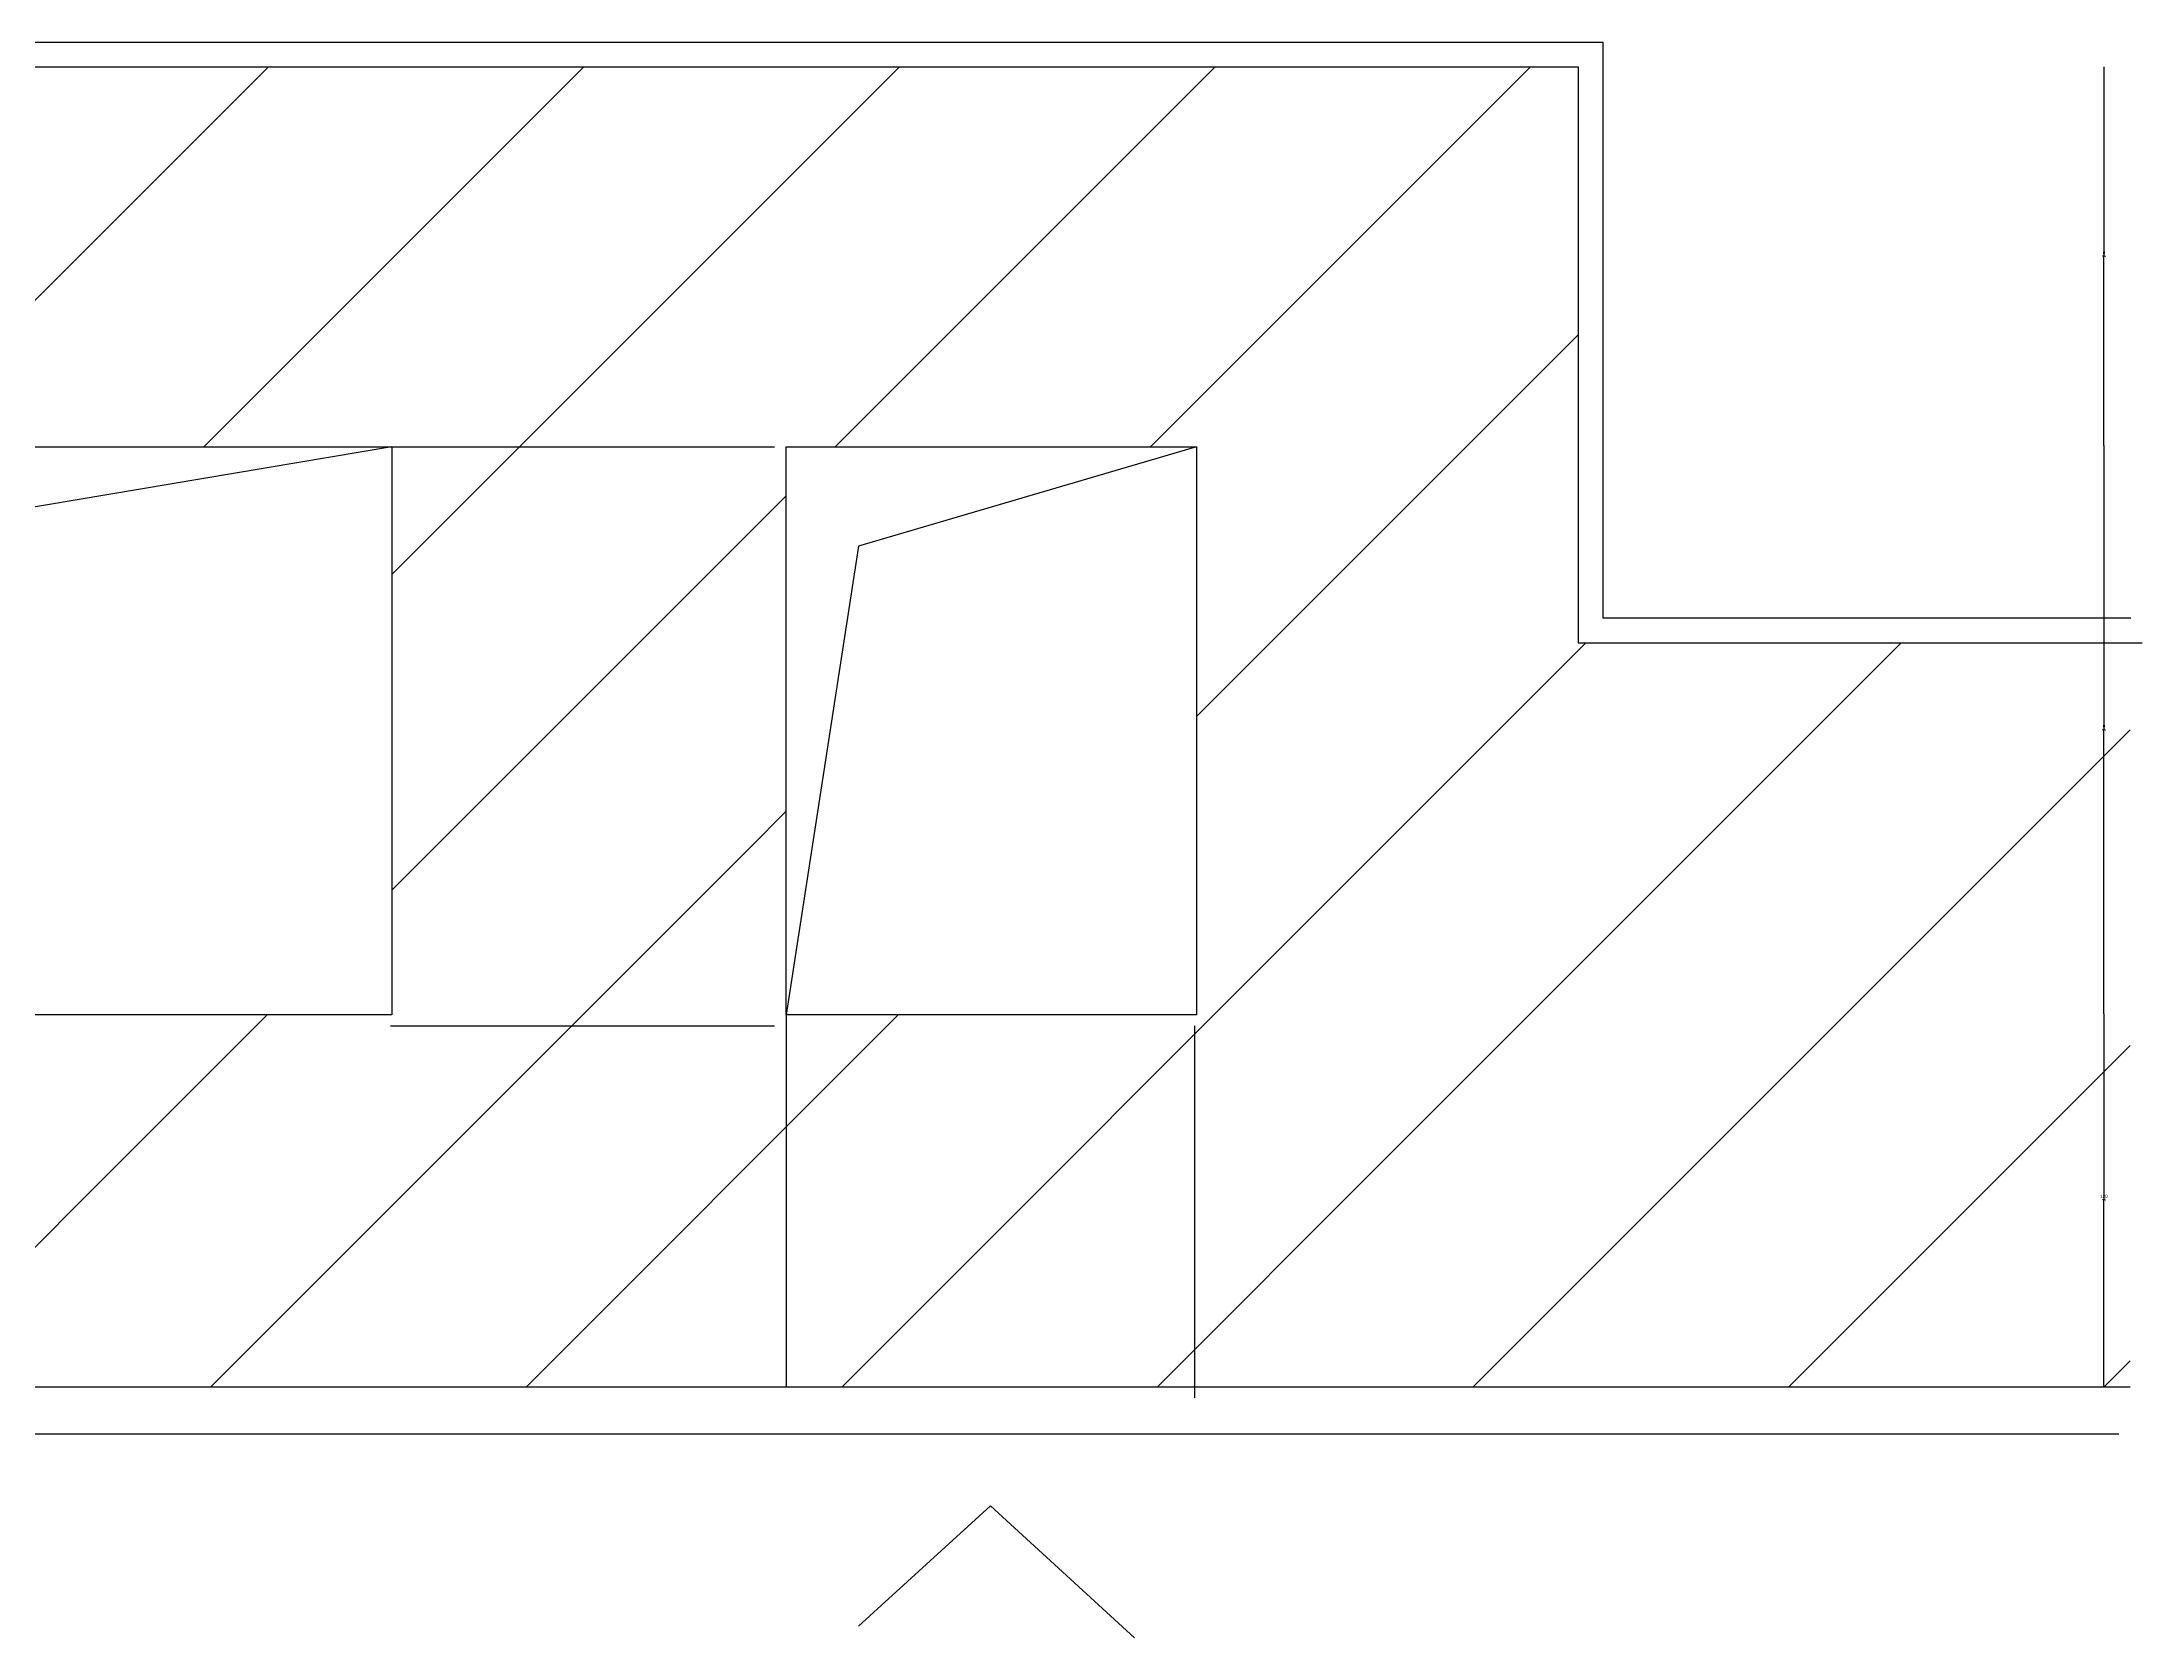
# Model space of a CAD drawing. Header units: metres. Extents: x 571 to 4031, y 26335 to 27550.
# Drawn here: x 3365 to 4031, y 26335 to 26841 of the extents above; entities that cross this region are included whole.
import ezdxf

# ---------------------------------------------------------------- set-up
doc = ezdxf.new("R2010")
doc.units = ezdxf.units.M
doc.layers.add('PUB_DIM', color=3, linetype='Continuous')
doc.dimstyles.get("Standard").update_dxf_attribs({"dimtxt": 2.5, "dimasz": 2.5, "dimexe": 1.25, "dimexo": 0.625, "dimtad": 1, "dimcen": 2.5, "dimazin": 3, "dimtfac": 1, "dimtmove": 0, "dimatfit": 3})

# ---------------------------------------------------------------- blocks, each defined once
blk = doc.blocks.new('*D3')
for p, q in [((4018.9, 26713.17), (4018.9, 26623.17)), ((4018.65, 26623.17), (4018.4, 26623.17)), ((4018.9, 26533.17), (4018.9, 26623.17)), ((4018.9, 26623.17), (4018.9, 26623.17)), ((4019.15, 26623.17), (4019.4, 26623.17))]:
    blk.add_line(p, q)
at = {"layer": 'Defpoints'}
for p in [(4018.9, 26713.17), (4018.9, 26623.17), (4018.9, 26533.17)]:
    blk.add_point(p, dxfattribs=at)
at = {"layer": 'PUB_DIM', "insert": (4018.9, 26624.295), "char_height": 1, "attachment_point": 5}
blk.add_mtext('0', dxfattribs=at)
blk = doc.blocks.new('*D4')
for p, q in [((4018.9, 26533.17), (4018.9, 26474.17)), ((4018.65, 26474.17), (4018.4, 26474.17)), ((4018.9, 26415.17), (4018.9, 26474.17)), ((4018.9, 26474.17), (4018.9, 26474.17)), ((4019.15, 26474.17), (4019.4, 26474.17))]:
    blk.add_line(p, q)
at = {"layer": 'Defpoints'}
for p in [(4018.9, 26533.17), (4018.9, 26474.17), (4018.9, 26415.17)]:
    blk.add_point(p, dxfattribs=at)
at = {"layer": 'PUB_DIM', "insert": (4018.9, 26475.295), "char_height": 1, "attachment_point": 5}
blk.add_mtext('120', dxfattribs=at)
blk = doc.blocks.new('*D5')
for p, q in [((4018.9, 26833.17), (4018.9, 26773.17)), ((4018.65, 26773.17), (4018.4, 26773.17)), ((4018.9, 26713.17), (4018.9, 26773.17)), ((4018.9, 26773.17), (4018.9, 26773.17)), ((4019.15, 26773.17), (4019.4, 26773.17))]:
    blk.add_line(p, q)
at = {"layer": 'Defpoints'}
for p in [(4018.9, 26833.17), (4018.9, 26773.17), (4018.9, 26713.17)]:
    blk.add_point(p, dxfattribs=at)
at = {"layer": 'PUB_DIM', "insert": (4018.9, 26774.295), "char_height": 1, "attachment_point": 5}
blk.add_mtext('0', dxfattribs=at)

msp = doc.modelspace()

# ---------------------------------------------------------------- linework, layer by layer
for p, q in [((2855.94, 26841.07), (3860.06, 26841.07)), ((3860.06, 26841.07), (3860.06, 26658.56)), ((3389.99, 26785.98), (3437.21, 26833.2)), ((3489.99, 26785.98), (3537.21, 26833.2)), ((3589.99, 26785.98), (3637.21, 26833.2)), ((3616.79, 26712.78), (3737.21, 26833.2)), ((3789.99, 26785.98), (3837.21, 26833.2)), ((3316.79, 26712.77), (3389.99, 26785.98)), ((3389.99, 26785.98), (3389.99, 26785.98)), ((3416.79, 26712.77), (3489.99, 26785.98)), ((3476.33, 26672.31), (3589.99, 26785.98)), ((3489.99, 26785.98), (3489.99, 26785.98)), ((3589.99, 26785.98), (3589.99, 26785.98)), ((3716.79, 26712.78), (3789.99, 26785.98)), ((3789.99, 26785.98), (3789.99, 26785.98)), ((3731.32, 26627.31), (3852.25, 26748.24)), ((3589.99, 26685.98), (3601.32, 26697.31)), ((3476.33, 26572.31), (3589.99, 26685.98)), ((3589.99, 26685.98), (3589.99, 26685.98)), ((3860.06, 26658.56), (4027.42, 26658.56)), ((3789.99, 26485.98), (3954.68, 26650.66)), ((3789.99, 26585.98), (3854.68, 26650.66)), ((3989.99, 26585.98), (4027.15, 26623.13)), ((3589.99, 26585.98), (3601.32, 26597.31)), ((3418.9, 26414.89), (3589.99, 26585.98)), ((3589.99, 26585.98), (3589.99, 26585.98)), ((3618.9, 26414.89), (3789.99, 26585.98)), ((3789.99, 26585.98), (3789.99, 26585.98)), ((3818.9, 26414.89), (3989.99, 26585.98)), ((3989.99, 26585.98), (3989.99, 26585.98)), ((3389.99, 26485.98), (3436.79, 26532.77)), ((3518.9, 26414.89), (3636.79, 26532.78)), ((3918.9, 26414.89), (4027.15, 26523.13)), ((3318.9, 26414.89), (3389.99, 26485.98)), ((3389.99, 26485.98), (3389.99, 26485.98)), ((3718.9, 26414.89), (3789.99, 26485.98)), ((3789.99, 26485.98), (3789.99, 26485.98)), ((4018.9, 26414.89), (4027.15, 26423.13)), ((2700, 26400), (4023.61, 26400))]:
    msp.add_line(p, q)
for points in [[(2867.53, 26833.2), (3730.59, 26833.2)], [(3730.59, 26833.2), (3852.25, 26833.2)], [(3852.25, 26833.2), (3852.25, 26650.66)], [(3476.33, 26712.77), (3266.72, 26677.57), (3236.33, 26532.77)], [(3476.33, 26712.77), (3597.62, 26712.77)], [(3731.32, 26712.78), (3624.25, 26681.37), (3601.32, 26532.78)], [(3852.25, 26650.66), (4030.95, 26650.66)], [(3601.32, 26532.78), (3601.32, 26414.89)], [(3475.91, 26529.28), (3597.62, 26529.28)], [(3730.74, 26529.28), (3730.74, 26411.41)], [(4027.15, 26414.89), (2700.24, 26414.89)], [(3624.25, 26339.16), (3666.08, 26377.19), (3711.73, 26335.36)]]:
    msp.add_lwpolyline(points)
for points in [[(3236.33, 26532.77), (3236.33, 26712.77), (3476.33, 26712.77), (3476.33, 26532.77)], [(3601.32, 26532.78), (3601.32, 26712.78), (3731.32, 26712.78), (3731.32, 26532.78)]]:
    msp.add_lwpolyline(points, close=True)

# ---------------------------------------------------------------- dimensions: what is measured, and where the dimension line sits
at = {"layer": 'PUB_DIM'}
for base, p1, p2, picture, middle in [((4018.9, 26773.17), (4018.9, 26833.17), (4018.9, 26713.17), '*D5', (4018.9, 26774.295)), ((4018.9, 26623.17), (4018.9, 26713.17), (4018.9, 26533.17), '*D3', (4018.9, 26624.295))]:
    dim = msp.add_linear_dim(base=base, p1=p1, p2=p2, dimstyle='Standard', dxfattribs=at)
    dim.commit()
    dim.dimension.update_dxf_attribs({"geometry": picture, "text_midpoint": middle})
dim = msp.add_linear_dim(base=(4018.9, 26474.17), p1=(4018.9, 26533.17), p2=(4018.9, 26415.17), text='120', dimstyle='Standard', dxfattribs=at)
dim.commit()
dim.dimension.update_dxf_attribs({"geometry": '*D4', "text_midpoint": (4018.9, 26475.295)})

doc.saveas('drawing.dxf')
